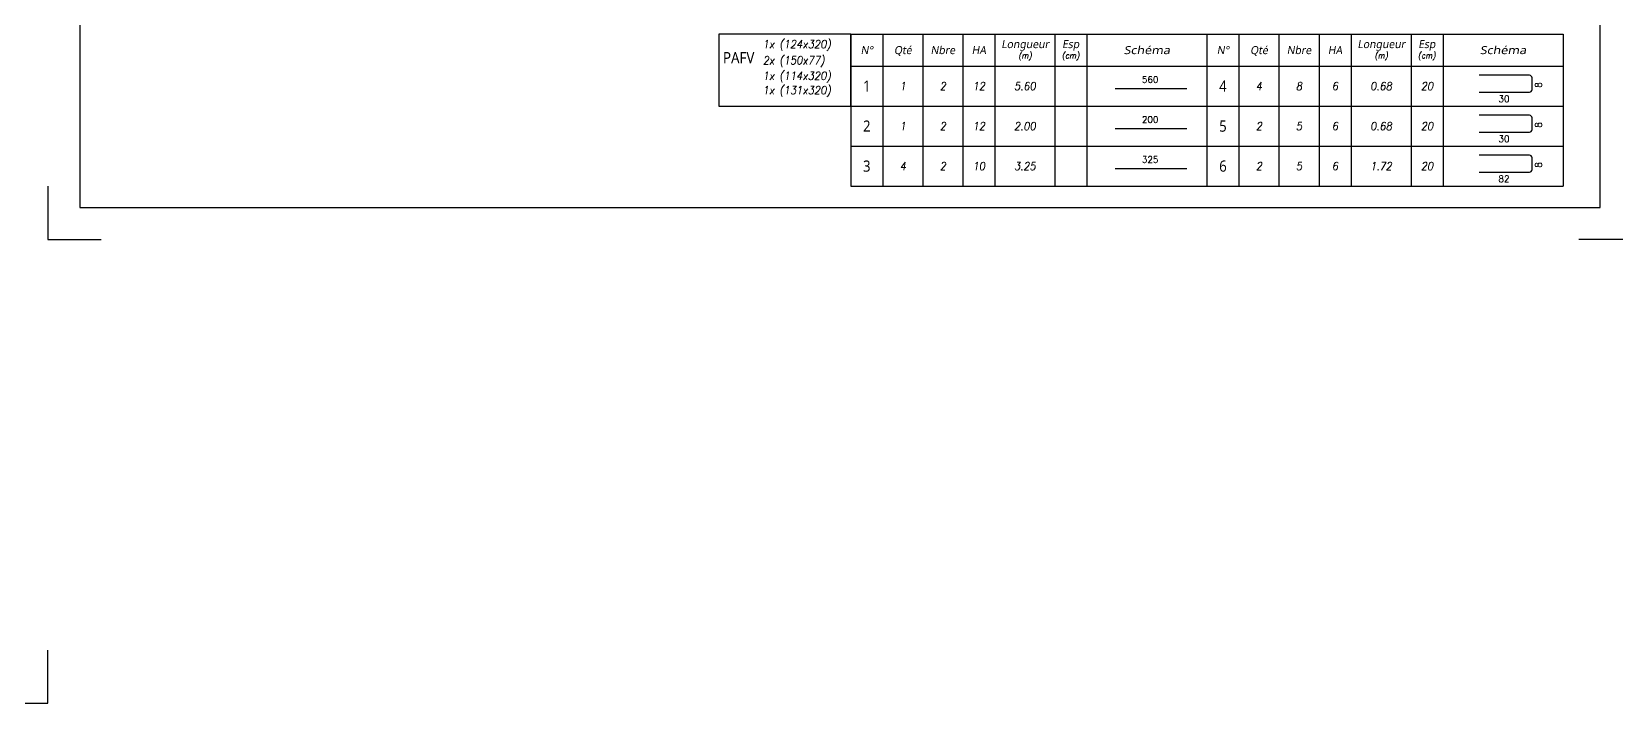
# Model space of a CAD drawing. Header units: metres. Extents: x -5618 to 118954, y -306 to 4637.
# Drawn here: x 32233 to 33223, y 604 to 1024 of the extents above; entities that cross this region are included whole.
import ezdxf
from ezdxf.enums import TextEntityAlignment as Align

# ---------------------------------------------------------------- set-up
doc = ezdxf.new("R2010")
doc.units = ezdxf.units.M
doc.layers.add('GO-FER-HA', color=140, linetype='Continuous')
doc.layers.add('GO-TEXTE-FER', color=3, linetype='Continuous')
doc.styles.add('Tableau', font='romans.shx', dxfattribs={"width": 0.9, "oblique": 10})
doc.styles.add('Tableau2', font='trebuc.TTF', dxfattribs={"width": 0.9, "oblique": 10})

# ---------------------------------------------------------------- blocks, each defined once
blk = doc.blocks.new('U')
at = {"layer": 'GO-TEXTE-FER'}
for p, q in [((0, 0), (0, -1)), ((0, 0), (8.9, 0)), ((0.8, 0), (0.8, -1)), ((1.8, 0), (1.8, -1)), ((2.8, 0), (2.8, -1)), ((3.6, 0), (3.6, -1)), ((5.1, 0), (5.1, -1)), ((5.9, 0), (5.9, -1)), ((8.9, 0), (8.9, -1)), ((0, -1), (8.9, -1))]:
    blk.add_line(p, q, dxfattribs=at)
at = {"layer": 'GO-TEXTE-FER', "color": 1}
blk.add_lwpolyline([(6.803, -0.65), (8.063, -0.65, 0.414214), (8.123, -0.59), (8.123, -0.29, 0.414214), (8.063, -0.23), (6.803, -0.23)], format="xyb", dxfattribs=at)
at = {"layer": 'GO-TEXTE-FER', "style": 'Tableau2', "width": 0.9}
blk.add_attdef('NUMERO', text='', height=0.28, dxfattribs=at).set_placement((0.4, -0.5), align=Align.MIDDLE_CENTER)
at = {"layer": 'GO-TEXTE-FER', "color": 1, "style": 'Tableau'}
blk.add_attdef('Largeur', text='', height=0.16, rotation=90, dxfattribs=at).set_placement((8.284, -0.472), align=Align.MIDDLE_CENTER)
at = {"layer": 'GO-TEXTE-FER', "style": 'Tableau', "oblique": 10, "width": 0.9}
for tag, p in [('QUANTITE', (1.3, -0.5)), ('NOMBRE', (2.3, -0.5)), ('NUANCE', (3.2, -0.5)), ('LONGUEUR', (4.35, -0.5)), ('ESPACEMENTS', (5.5, -0.5))]:
    blk.add_attdef(tag, text='', height=0.2, dxfattribs=at).set_placement(p, align=Align.MIDDLE_CENTER)
at = {"layer": 'GO-TEXTE-FER', "color": 1, "style": 'Tableau'}
blk.add_attdef('Longueur', text='', height=0.16, dxfattribs=at).set_placement((7.422, -0.819), align=Align.MIDDLE_CENTER)
blk = doc.blocks.new('Désignation')
at = {"layer": 'GO-TEXTE-FER'}
for p, q in [((0, 0.8), (8.9, 0.8)), ((0, 0.8), (0, 0)), ((0.8, 0.8), (0.8, 0)), ((1.8, 0.8), (1.8, 0)), ((2.8, 0.8), (2.8, 0)), ((3.6, 0.8), (3.6, 0)), ((5.1, 0.8), (5.1, 0)), ((5.9, 0.8), (5.9, 0)), ((8.9, 0.8), (8.9, 0)), ((0, 0), (8.9, 0))]:
    blk.add_line(p, q, dxfattribs=at)
at = {"layer": 'GO-TEXTE-FER', "style": 'Tableau2', "oblique": 10}
for s, p in [('N°', (0.4, 0.4)), ('Qté', (1.3, 0.4)), ('Nbre', (2.3, 0.4)), ('HA', (3.2, 0.4)), ('Longueur', (4.356, 0.55)), ('Esp', (5.494, 0.55))]:
    blk.add_text(s, height=0.2, dxfattribs=at).set_placement(p, align=Align.MIDDLE_CENTER)
at = {"layer": 'GO-TEXTE-FER', "style": 'Tableau2', "oblique": 10, "width": 1.2}
blk.add_text('Schéma', height=0.2, dxfattribs=at).set_placement((7.4, 0.4), align=Align.MIDDLE_CENTER)
at = {"layer": 'GO-TEXTE-FER', "color": 7, "style": 'Tableau', "oblique": 10, "width": 0.9}
for s, p in [('(m)', (4.356, 0.265)), ('(cm)', (5.494, 0.265))]:
    blk.add_text(s, height=0.15, dxfattribs=at).set_placement(p, align=Align.MIDDLE_CENTER)
blk = doc.blocks.new('Barre libre')
at = {"layer": 'GO-TEXTE-FER'}
for p, q in [((0, 0), (0, -1)), ((0, 0), (8.9, 0)), ((0.8, 0), (0.8, -1)), ((1.8, 0), (1.8, -1)), ((2.8, 0), (2.8, -1)), ((3.6, 0), (3.6, -1)), ((5.1, 0), (5.1, -1)), ((5.9, 0), (5.9, -1)), ((8.9, 0), (8.9, -1)), ((0, -1), (8.9, -1))]:
    blk.add_line(p, q, dxfattribs=at)
at = {"layer": 'GO-TEXTE-FER', "color": 1}
blk.add_line((6.603, -0.563), (8.394, -0.563), dxfattribs=at)
at = {"layer": 'GO-TEXTE-FER', "style": 'Tableau2', "width": 0.9}
blk.add_attdef('NUMERO', text='', height=0.28, dxfattribs=at).set_placement((0.4, -0.5), align=Align.MIDDLE_CENTER)
at = {"layer": 'GO-TEXTE-FER', "color": 1, "style": 'Tableau'}
blk.add_attdef('Longueur', text='', height=0.16, dxfattribs=at).set_placement((7.481, -0.336), align=Align.MIDDLE_CENTER)
at = {"layer": 'GO-TEXTE-FER', "style": 'Tableau', "oblique": 10, "width": 0.9}
for tag, p in [('QUANTITE', (1.3, -0.5)), ('NOMBRE', (2.3, -0.5)), ('NUANCE', (3.2, -0.5)), ('LONGUEUR', (4.35, -0.5)), ('ESPACEMENTS', (5.5, -0.5))]:
    blk.add_attdef(tag, text='', height=0.2, dxfattribs=at).set_placement(p, align=Align.MIDDLE_CENTER)

msp = doc.modelspace()

# ---------------------------------------------------------------- linework, layer by layer
msp.add_lwpolyline([(32263.08, 1573.71), (32263.08, 913.78), (33212.98, 913.78), (33212.98, 1573.71)], close=True)
for points in [[(32243.08, 927.11), (32243.08, 893.78), (32276.41, 893.78)], [(33232.98, 927.11), (33232.98, 893.78), (33199.65, 893.78)], [(32209.75, 603.81), (32243.08, 603.81), (32243.08, 637.14)]]:
    msp.add_lwpolyline(points)
at = {"layer": 'GO-TEXTE-FER'}
msp.add_lwpolyline([(32662.26, 977.15), (32744.76, 977.15), (32744.76, 1022.15), (32662.26, 1022.15)], close=True, dxfattribs=at)

# ---------------------------------------------------------------- block references
at = {"layer": 'GO-FER-HA', "xscale": 25, "yscale": 25, "zscale": 25}
for p in [(32744.76, 1002.15), (32967.26, 1002.15)]:
    msp.add_blockref('Désignation', p, dxfattribs=at)
at = {"layer": 'GO-TEXTE-FER', "xscale": 25, "yscale": 25, "zscale": 25}
for name, p, values in [('Barre libre', (32744.76, 1002.15), {'NUMERO': '1', 'QUANTITE': '1', 'NOMBRE': '2', 'NUANCE': '12', 'Longueur': '560', 'LONGUEUR': '5.60'}), ('U', (32967.26, 1002.15), {'NUMERO': '4', 'QUANTITE': '4', 'NOMBRE': '8', 'NUANCE': '6', 'Longueur': '30', 'Largeur': '8', 'LONGUEUR': '0.68', 'ESPACEMENTS': '20'}), ('Barre libre', (32744.76, 977.15), {'NUMERO': '2', 'QUANTITE': '1', 'NOMBRE': '2', 'NUANCE': '12', 'Longueur': '200', 'LONGUEUR': '2.00'}), ('U', (32967.26, 977.15), {'NUMERO': '5', 'QUANTITE': '2', 'NOMBRE': '5', 'NUANCE': '6', 'Longueur': '30', 'Largeur': '8', 'LONGUEUR': '0.68', 'ESPACEMENTS': '20'}), ('Barre libre', (32744.76, 952.15), {'NUMERO': '3', 'QUANTITE': '4', 'NOMBRE': '2', 'NUANCE': '10', 'Longueur': '325', 'LONGUEUR': '3.25'}), ('U', (32967.26, 952.15), {'NUMERO': '6', 'QUANTITE': '2', 'NOMBRE': '5', 'NUANCE': '6', 'Longueur': '82', 'Largeur': '8', 'LONGUEUR': '1.72', 'ESPACEMENTS': '20'})]:
    msp.add_blockref(name, p, dxfattribs=at).add_auto_attribs(values)

# ---------------------------------------------------------------- texts
at = {"layer": 'GO-TEXTE-FER', "style": 'Tableau', "oblique": 10, "width": 0.9}
for s, p in [('1x (124x320)', (32689.79, 1013.34)), ('2x (150x77)', (32689.79, 1003.25)), ('1x (114x320)', (32689.79, 993.58)), ('1x (131x320)', (32689.79, 984.56))]:
    msp.add_text(s, height=5.0562, dxfattribs=at).set_placement(p)
at = {"layer": 'GO-TEXTE-FER', "style": 'Tableau2', "width": 0.9}
msp.add_attdef('PAFV', text='1', height=7.08, dxfattribs=at).set_placement((32674.75, 1007.44), align=Align.MIDDLE_CENTER)

doc.saveas('drawing.dxf')
